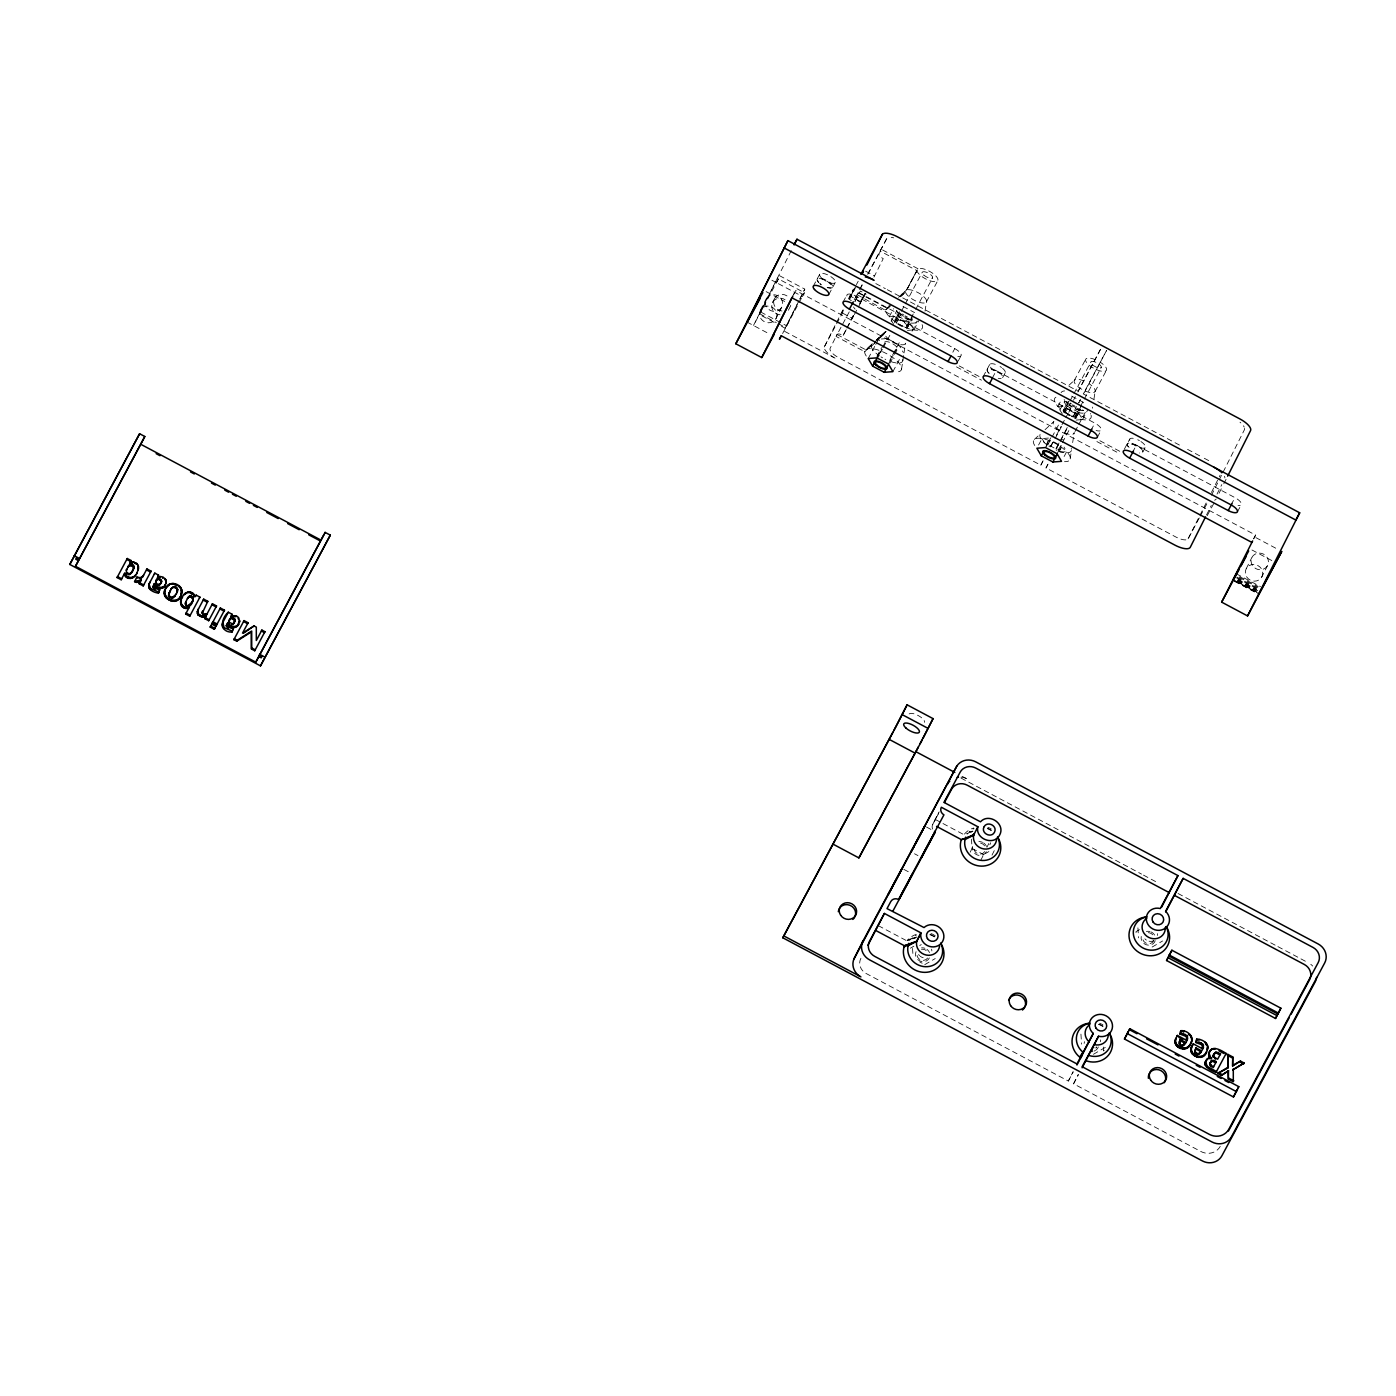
<?xml version="1.0" encoding="UTF-8"?>
<svg xmlns="http://www.w3.org/2000/svg" width="1396" height="1396" viewBox="0 0 1396 1396"><rect width="100%" height="100%" fill="white"/><g stroke="black" fill="none" stroke-linecap="round" stroke-linejoin="round"><path stroke-width="0.75" stroke-dasharray="5 3.75" d="M866.288 356.067A20.574 7.434 28.2 0 1 864.682 351.757L875.938 341.479L871.244 346.487A17.625 6.369 28.2 0 0 879.497 355.875M957.813 356.399A8.812 3.193 28.2 0 0 961.076 354.2A8.812 3.193 28.2 0 0 954.759 348.616L856.167 296.179A8.812 3.193 28.2 0 0 846.953 294.888L846.849 295.76A8.812 3.193 28.2 0 0 848.227 298.116M901.554 369.172L903.718 354.828M1070.191 458.865L1071.447 450.35A17.625 6.369 28.2 0 1 1059.372 451.274M904.015 352.891L905.533 343.207M925.025 311.134L926.543 301.449M1072.652 442.584L1074.17 432.9M1093.975 398.89L1095.179 391.124M835.035 358.144L833.901 357.533A14.693 5.305 28.2 0 1 824.286 346.941L843.55 308.533M774.099 322.336L759.267 314.449L778.846 275.326L804.794 289.129L798.058 302.566M781.516 326.28L785.215 328.252L797.099 304.485M912.059 331.201L916.963 321.132A17.625 6.369 28.2 0 0 917.678 321.22M1067.259 427.525L1055.428 449.704L1059.18 443.195M853.724 315.479L852.153 318.218L841.771 312.704L843.01 310.244M865.014 293.439L860.529 301.588L850.147 296.057L852.607 291.258M852.153 318.218L853.392 315.758M860.529 301.588L864.508 293.875M760.419 310.296L766.142 298.901M791.27 250.634L753.508 325.425L778.427 278.903L804.375 292.689L802.456 296.493L771.883 280.23M776.508 282.69L778.427 278.903M772.442 302.74L774.553 298.552M775.984 318.585A8.812 8.219 26.7 0 0 767.678 306.09A8.812 8.219 26.7 0 0 760.942 318.637A8.812 8.219 26.7 0 0 775.984 318.585L781.725 307.19A8.812 8.219 26.7 0 0 773.401 294.696A8.812 8.219 26.7 0 0 766.683 307.242A8.812 8.219 26.7 0 0 781.725 307.19M793.766 294.382L795.72 290.508L1255.597 535.087L1253.643 538.961M788.391 310.244L790.311 306.457M799.07 300.524L783.784 330.904L833.901 357.533M800.03 298.622L804.794 289.129M848.314 299.041L853.096 289.53M849.658 299.233L856.359 285.918M846.238 329.718L843.184 335.389A5.881 2.129 28.2 0 0 837.042 334.517L830.114 348.319A11.761 4.258 28.2 0 0 838.577 357.638L1040.823 465.2L1042.847 461.413M862.152 285.22L855.696 297.453A5.881 2.129 28.2 0 0 859.919 302.112M859.866 289.129L862.623 283.667M855.12 301.449L859.395 292.968L895.918 312.39C899.338 319.091 909.599 325.565 916.823 322.319M868.172 273.878L886.844 238.384A11.761 4.258 28.2 0 1 888.624 237.303M843.184 335.389L845.976 329.84M846.901 327.99L853.41 315.042M873.931 277.123L883.232 258.644A5.881 2.129 28.2 0 1 878.991 253.985L880.387 251.21L916.928 270.632L905.55 292.27A11.761 4.258 28.2 0 0 920.732 302.705A11.761 4.258 28.2 0 0 923.402 296.284A11.761 4.258 28.2 0 0 906.493 290.036L901.048 294.94M1040.823 465.2L1043.353 460.174M1073.507 400.233L1075.321 396.586M1064.555 401.402A11.761 4.258 28.2 0 0 1070.558 408.731L1067.853 414.333A5.881 2.129 28.2 0 0 1070.069 415.327M1077.939 392.032L1100.519 349.384M1199.304 517.951L1188.153 538.734A11.761 4.258 28.2 0 1 1175.868 537.006L1046.023 467.957L1047.698 464.606M1080.521 399.343L1078.689 402.99L1080.766 399.169M1073.053 417.09L1075.932 411.593A11.761 4.258 28.2 0 0 1085.547 411.803M1084.151 392.887L1106.574 350.431L1083.261 393.899L1179.969 445.341M932.615 829.032A5.881 5.479 26.7 0 1 932.755 824.338L938.478 812.943M934.064 821.895L939.176 811.879M970.15 852.241L972.052 848.436L971.476 839.188M986.92 847.267L988.822 843.481M980.777 860.302L983.639 854.596L988.874 851.577M992.015 855.12L994.877 849.431M1188.153 538.734L1206.563 502.124M1211.414 492.491L1220.139 475.146M1211.466 495.266L1218.237 481.777M1219.214 479.858L1244.412 429.759A14.693 5.305 28.2 0 0 1244.447 427.717M1206.51 514.984L1211.292 505.492M1217.015 494.097L1221.797 484.604M1219.04 493.277L1222.861 485.686M1223.803 483.784L1226.683 478.095M1246.244 568.678L1251.968 557.283M1261.81 576.949A8.812 8.219 26.7 0 0 1253.503 564.473A8.812 8.219 26.7 0 0 1246.768 577.019A8.812 8.219 26.7 0 0 1261.81 576.949L1267.533 565.555A8.812 8.219 26.7 0 0 1259.227 553.078A8.812 8.219 26.7 0 0 1252.509 565.624A8.812 8.219 26.7 0 0 1267.533 565.555M860.913 958.302A11.761 10.959 26.7 0 0 866.113 973.483L1068.359 1081.045L1073.14 1071.535M1220.261 1146.308A14.693 13.698 26.7 0 1 1200.804 1151.473L1073.559 1083.802L1078.323 1074.309M865.503 293.265L860.198 303.403M854.282 289.373L849.815 297.889M856.394 284.627L858.191 281.242M1050.246 446.947L1053.771 440.333M1056.44 435.29L1061.03 426.495M849.274 298.36L853.951 289.67M859.657 303.874L865.293 293.439M762.879 307.87L759.284 314.432M791.829 297.749L795.72 290.508M788.827 321.673L785.233 328.235M782.598 333.539L804.375 292.689M813.24 286.267L819.714 274.192M828.805 294.539L835.279 282.463M843.062 302.129L846.953 294.888M824.286 346.941L844.702 308.708M867.597 274.297L886.844 238.384M854.23 299.808L856.167 296.179M849.257 311.866L836.082 336.436L864.682 351.652M854.806 301.466L860.355 291.066L866.131 294.12M847.25 327.833L853.322 316.491M854.335 314.589L857.371 308.935M858.383 307.033L865.485 293.806M893.667 324.396L889.217 316.77L893.527 308.708M868.207 358.528L874.803 346.243M875.746 344.48L878.573 339.211L887.193 338.547L898.78 344.707L903.247 352.333M891.154 321.272L896.913 310.47M895.063 319.876L899.39 311.832M889.217 316.77L897.855 316.089L899.565 312.879M894.539 322.773L898.85 314.728L896.18 310.156M876.88 356.364L881.591 347.587M903.317 326.35A5.881 2.129 28.2 0 1 896.337 320.626L900.35 313.14M901.345 311.273L904.329 305.707M905.323 303.839L922.267 272.272M876.845 357.865L881.557 349.087M882.499 347.325L887.193 338.547M878.311 355.614L882.08 348.599M876.356 360.465L882.342 349.332M883.336 347.464L890.299 334.464M896.284 323.314L901.258 314.03L905.358 318.62L911.501 319.736M906.737 326.088L914.712 311.221M915.706 309.371L932.633 277.787M907.417 330.381L913.891 329.875L909.442 322.249L912.879 315.81M906.981 327.327L910.436 320.888L898.85 314.728M889.723 360.412L891.712 356.695M892.707 354.846L900.682 339.978M906.65 328.845L912.356 318.724M888.432 364.024L893.143 355.247M894.086 353.485L898.78 344.707M889.863 363.274L893.632 356.242M894.574 354.497L897.401 349.227M926.403 301.868L937.833 280.544M913.891 329.875L919.074 320.225M892.882 371.65L900.42 357.603M952.822 352.228L954.759 348.616M958.197 361.041L961.111 355.596M983.168 376.641L989.642 364.565M992.382 377.932L996.273 370.69L1094.865 423.128A8.812 3.193 28.2 0 1 1101.322 429.235A8.812 3.193 28.2 0 1 1096.087 430.509M1002.625 377.67L1005.207 372.854M1062.321 414.071L1057.854 406.445L1061.309 400.006M1038.572 445.01L1042.027 438.571L1048.501 438.065M1074.274 380.515L1085.722 359.191M1059.948 409.848L1064.712 400.966M1063.717 409.569L1068.027 401.507M1057.854 406.445L1066.492 405.782L1069.947 399.343M1063.176 412.466L1067.504 404.421L1065.706 401.367M1046.162 444.888L1047.89 441.677M1065.008 410.25L1068.987 402.816M1069.982 400.966L1072.983 395.4M1073.978 393.532L1090.904 361.965M1045.482 447.558L1050.665 437.89M1047.977 444.591L1050.979 439.025M1051.973 437.157L1058.936 424.157M1064.921 413.024L1069.894 403.723M1100.362 349.558L1078.078 391.142L1030.37 365.769M1061.972 424.716L1064.834 419.393M1065.794 417.613L1070.645 408.784M1050.961 446.301L1053.997 440.63M1055.01 438.728L1062.112 425.501M1072.983 416.863L1075.827 411.541M1046.023 467.957L1048.047 464.17M1056.144 449.058L1059.198 443.387M1060.21 441.502L1067.294 428.258M1075.391 415.764L1079.37 408.347M1080.364 406.48L1083.348 400.914M1084.343 399.047L1101.287 367.48A5.881 2.129 28.2 0 0 1094.586 361.773A5.881 2.129 28.2 0 0 1092.475 364.81A5.881 2.129 28.2 0 0 1101.235 367.567M1076.054 420.074L1082.528 419.568L1078.078 411.942L1081.534 405.503M1074.763 418.626L1079.091 410.581L1083.401 410.25M1058.36 450.105L1061.344 444.539M1062.339 442.689L1069.319 429.689M1075.286 418.538L1080.277 409.255M1076.682 416.462L1080.138 410.023M1057.069 453.717L1061.379 445.673M1059.128 451.798L1060.855 448.57M1095.04 391.561L1106.47 370.237M1074.99 431.556L1077.852 426.216M1078.794 424.436L1085.46 412.012M1082.528 419.568L1087.711 409.918M1064.118 456.509L1066.701 451.676L1064.031 447.104M1090.974 430.369L1094.865 423.128M1097.326 437.349L1101.217 430.108M1124.251 449.338L1129.748 439.077M932.755 824.338L938.391 813.816M1132.488 452.444L1136.379 445.202L1234.971 497.639A8.812 3.193 28.2 0 1 1241.271 503.223A8.812 3.193 28.2 0 1 1238.025 505.422M1142.731 452.182L1145.313 447.366M1200.316 516.049L1207.4 502.822M1207.208 515.7L1214.188 502.682M1231.08 504.881L1234.971 497.639M1237.432 511.861L1241.323 504.619M1253.66 538.699L1255.597 535.087M1068.359 1081.045L1073.14 1072.145M1073.559 1083.802L1078.323 1074.903M854.631 287.925L850.216 296.004M843.341 309.964L841.771 312.704M968.458 832.714L967.917 833.377A17.625 16.438 26.7 0 0 967.411 834.075M916.247 934.395A20.574 19.178 26.7 0 0 907.801 939.927L907.156 940.695L910.96 939.595A17.625 16.438 26.7 0 0 910.436 940.293M907.801 939.927L912.094 938.287A17.625 16.438 26.7 0 1 916.282 935.198M901.083 296.249L905.498 292.008L917.922 268.713A11.761 4.258 28.2 0 1 934.831 274.96A11.761 4.258 28.2 0 1 932.179 281.381A11.761 4.258 28.2 0 1 916.998 270.946M871.244 346.487L875.658 342.247M877.142 340.833L884.471 333.155A12.389 4.485 28.2 0 1 884.558 332.789L885.483 331.794A11.761 4.258 28.2 0 1 886.303 331.515M884.471 333.504L879.096 338.6L884.488 333.714A11.761 4.258 28.2 0 0 896.407 343.433A11.761 4.258 28.2 0 0 905.393 341.898M858.051 292.776L886.652 307.993L890.596 304.433M902.723 326.106A20.574 7.434 28.2 0 1 885.692 310.436L892.201 304.328M864.682 351.757L868.644 348.093M898.518 297.365L906.493 290.036L917.922 268.713L881.347 249.308M875.92 340.607L885.483 331.794L876.287 340.153M1068.952 385.279L1074.711 379.991M1045.063 429.671L1053.701 421.767M900.106 296.842L905.55 292.27M837.042 334.517L865.677 349.733L872.186 343.887M1034.366 439.374L1040.735 433.633M865.677 349.733L865.729 349.681A20.574 7.434 28.2 0 1 893.58 358.109A20.574 7.434 28.2 0 1 895.15 371.947M886.722 307.905L887.071 307.661A20.574 7.434 28.2 0 1 888.38 307.103M872.395 343.73L872.099 343.94A17.625 6.369 28.2 0 0 871.209 345.719L871.209 346.103M910.384 948.216L913.874 946.209M924.78 964.619L935.233 958.563M1139.485 929.649L1135.995 931.673L1136.257 935.686M1152.136 947.046L1162.589 940.991M1093.417 1054.294L1105.615 1047.227L1103.713 1051.031L1103.451 1047.017M969.662 832.644L972.925 831.423L969.941 832.278M912.687 938.862L915.951 937.641L911.501 938.932M909.459 940.032L911.065 939.456M966.433 833.813L968.021 833.238M972.698 831.091L969.051 832.068A17.625 16.438 26.7 0 1 974.042 828.613M912.094 938.287L917.556 936.838M1060.227 452.182L1066.701 451.676A20.574 7.434 28.2 0 1 1064.502 461.675M827.549 287.698L832.051 287.89L832.784 286.424L826.327 280.317L818.876 278.153L817.114 279.026L818.388 282.254M1064.398 432.865L1064.502 432.9A11.761 4.258 28.2 0 0 1074.205 432.673M1095.354 359.662L1095.249 359.627A11.761 4.258 28.2 0 0 1086.489 362.367A11.761 4.258 28.2 0 0 1103.503 371.423A11.761 4.258 28.2 0 0 1100.624 362.471L1100.537 362.437M1083.924 380.986L1083.82 380.934A11.761 4.258 28.2 0 0 1075.06 383.691A11.761 4.258 28.2 0 0 1092.073 392.747A11.761 4.258 28.2 0 0 1089.194 383.795L1089.107 383.743M996.273 370.69L987.687 368.806L987.391 371.371L989.712 373.936M1136.379 445.202L1127.793 443.317L1127.061 444.783L1129.818 448.448A8.812 3.193 28.2 0 1 1129.399 443.021A8.812 3.193 28.2 0 1 1141.038 448.535A8.812 3.193 28.2 0 1 1139.433 452.985M962.245 776.385L967.114 778.916M865.625 271.208L874.262 275.797M875.816 283.58L885.361 288.658M887.263 289.67L1028.468 364.757M1187.56 449.372L1202.724 457.434M1204.294 458.272L1210.524 461.57A14.693 5.305 28.2 0 1 1211.641 462.198M903.02 306.439L914.607 312.599M1071.674 396.132L1083.261 402.292L1085.041 405.346M1067.504 404.421L1079.091 410.581M897.855 316.089L909.442 322.249M1066.492 405.782L1078.078 411.942M857.092 294.678L885.692 310.436M959.192 365.909L980.184 377.077M1099.873 440.735L1120.883 451.903M956.469 366.869L981.475 380.166M1096.907 441.572L1120.011 453.84M1255.842 537.617L1278.09 549.448M766.142 291.624L784.674 301.484M1251.968 549.989L1272.349 560.843M760.768 312.058L786.716 325.844M759.616 313.734L776.298 322.598M778.148 323.593L785.564 327.536M1236.42 573.843L1260.518 586.652M1239.683 576.635L1258.215 586.495M1239.264 577.438L1257.796 587.28M1236.996 577.194L1257.395 588.03M1236.629 577.892L1258.86 589.723M1238.13 579.532L1256.662 589.391M1237.798 580.125L1260.03 591.956M1237.502 580.666L1256.034 590.525M1237.257 581.137L1255.789 590.979M1237.031 581.521L1259.262 593.352M1233.157 579.706L1257.255 592.515M1234.867 580.98L1259.087 593.684M1234.762 581.207L1258.948 593.928M747 322.04L770.156 334.359M1234.675 581.399L1258.773 594.207M961.006 778.078L1141.544 874.088M1143.464 875.118L1158.82 883.284M1178.032 893.492L1275.979 945.598M1277.898 946.61L1299.03 957.848M1300.95 958.878L1308.628 962.961M935.355 819.487L941.078 822.523M942.981 823.535L963.955 834.686M972.052 848.436L983.639 854.596M926.525 827.06L931.708 829.817M914.502 853.759L917.975 855.591M903.84 869.376L909.023 872.134M878.398 925.705L906.999 940.921M919.737 961.931L922.163 963.223M1059.128 430.055L1059.215 430.108A11.761 4.258 28.2 0 1 1053.893 421.609M819.766 283.562L821.511 284.836M1042.027 438.571L1046.494 446.197M878.573 339.211L879.463 340.746M1137.915 927.869L1138.543 937.885M1080.94 1034.122L1081.586 1044.138M912.548 948.425L913.054 956.452M909.145 713.949A8.812 3.193 28.2 0 1 918.376 715.625A8.812 3.193 28.2 0 1 924.588 722.36M929.788 934.674A20.574 19.178 26.7 0 1 934.587 937.082M961.024 777.136A14.693 13.698 26.7 0 1 965.962 778.357M1310.792 964.339A14.693 13.698 26.7 0 1 1312.676 966.049M930.347 934.43A17.625 16.438 26.7 0 1 935.215 937.03M930.975 933.575A11.761 10.959 26.7 0 1 933.784 934.814M934.29 935.145A11.761 10.959 26.7 0 1 935.285 935.878M927.625 958.04A5.881 5.479 26.7 0 1 917.189 952.805M921.465 949.297A5.881 5.479 26.7 0 1 928.008 952.77M1098.443 1024.367A20.574 19.178 26.7 0 1 1102.788 1026.479M1099.001 1024.123A17.625 16.438 26.7 0 1 1103.119 1026.182M1099.612 1023.268A11.761 10.959 26.7 0 1 1101.339 1023.931M1101.88 1024.21A11.761 10.959 26.7 0 1 1102.945 1024.839M1095.912 1048.169A5.881 5.479 26.7 0 0 1096.68 1046.983A7.346 6.858 26.7 0 1 1095.93 1047.279M1153.777 940.468A5.881 5.479 26.7 0 1 1142.609 937.1M1148.297 932.685A5.881 5.479 26.7 0 1 1153.183 935.425M964.427 834.093A20.574 19.178 26.7 0 1 973.71 828.02M987.757 828.84A20.574 19.178 26.7 0 1 991.108 830.568M987.304 828.212A17.625 16.438 26.7 0 1 991.422 830.271M984.738 851.577A5.881 5.479 26.7 0 1 973.885 848M980.55 843.114A5.881 5.479 26.7 0 1 984.826 846.273M987.932 827.357A11.761 10.959 26.7 0 1 991.247 828.927M923.192 957.708A7.346 6.858 26.7 0 1 920.121 956.173M919.545 955.667A7.346 6.858 26.7 0 1 918.585 954.498M919.737 945.598A7.346 6.858 26.7 0 1 921.29 944.638M931.516 949.158A7.346 6.858 26.7 0 1 931.865 950.955M929.37 957.918A7.346 6.858 26.7 0 1 919.824 960.989A7.346 6.858 26.7 0 1 916.073 951.653M921.535 947.867A7.346 6.858 26.7 0 1 924.902 948.285M926.944 949.367A7.346 6.858 26.7 0 1 929.474 952.613M1100.432 1039.915A7.346 6.858 26.7 0 1 1100.502 1041.73M1098.286 1046.93A7.346 6.858 26.7 0 1 1095.982 1050.071M1095.371 1050.473A7.346 6.858 26.7 0 1 1094.028 1051.083M1084.151 1043.423A7.346 6.858 26.7 0 1 1084.587 1041.678M1153.934 940.607A7.346 6.858 26.7 0 1 1147.006 940.468M1146.343 940.084A7.346 6.858 26.7 0 1 1144.895 938.827M1157.406 933.68A7.346 6.858 26.7 0 1 1157.458 935.495M1155.26 940.695A7.346 6.858 26.7 0 1 1146.517 944.848A7.346 6.858 26.7 0 1 1141.23 936.454M1146.395 931.446A7.346 6.858 26.7 0 1 1149.781 931.516M1150.88 931.865A7.346 6.858 26.7 0 1 1154.771 935.372M990.602 842.748A7.346 6.858 26.7 0 1 989.816 844.737M986.326 851.7A7.346 6.858 26.7 0 1 977.322 854.998A7.346 6.858 26.7 0 1 972.663 846.447M978.875 841.631A7.346 6.858 26.7 0 1 982.575 842.364M983.587 842.922A7.346 6.858 26.7 0 1 986.431 846.395M781.952 310.994A8.812 8.219 26.7 0 1 774.448 298.744A8.812 8.219 26.7 0 1 788.74 297.418M790.747 305.235A8.812 8.219 26.7 0 1 790.485 306.056M780.032 314.798A8.812 8.219 26.7 0 1 772.634 302.356A8.812 8.219 26.7 0 1 787.135 301.571M1140.933 441.537A8.812 3.193 28.2 0 1 1143.289 448.238A8.812 3.193 28.2 0 1 1130.586 441.799A8.812 3.193 28.2 0 1 1136.082 439.077M1137.74 439.757A8.812 3.193 28.2 0 1 1139.38 440.595M1002.572 368.317A8.812 3.193 28.2 0 1 1001.578 373.587A8.812 3.193 28.2 0 1 989.747 366.084A8.812 3.193 28.2 0 1 998.035 365.438M1000.06 366.537A8.812 3.193 28.2 0 1 1001.56 367.532M1216.178 498.983A14.693 5.305 28.2 0 1 1214.572 500.187M1224.449 476.263A14.693 5.305 28.2 0 1 1224.868 477.99M1239.997 422.203A14.693 5.305 28.2 0 1 1240.835 422.918M1243.435 425.78A14.693 5.305 28.2 0 1 1244.202 427.106M922.093 324.622A20.574 7.434 28.2 0 1 903.683 326.577M1034.733 445.481A20.574 7.434 28.2 0 1 1042.672 438.658A20.574 7.434 28.2 0 1 1066.614 451.676M818.894 282.76A8.812 3.193 28.2 0 1 820.08 278.17A8.812 3.193 28.2 0 1 831.423 284.069A8.812 3.193 28.2 0 1 829.05 288.047M828.317 287.89A8.812 3.193 28.2 0 1 827.165 287.576M820.778 284.33A8.812 3.193 28.2 0 1 820.098 283.824M989.101 373.413A8.812 3.193 28.2 0 1 990.008 368.561A8.812 3.193 28.2 0 1 1001.578 374.704A8.812 3.193 28.2 0 1 998.262 378.281M891.224 237.32A11.761 4.258 28.2 0 1 893.684 237.861M855.102 309.144A11.761 4.258 28.2 0 1 853.584 306.963M912.548 320.085A17.625 6.369 28.2 0 1 910.122 319.23M909.285 318.899A17.625 6.369 28.2 0 1 896.005 310.47M896.337 320.626A5.881 2.129 28.2 0 1 904.695 322.825A5.881 2.129 28.2 0 1 903.84 326.49M1067.207 413.617A5.881 2.129 28.2 0 1 1066.701 409.674A5.881 2.129 28.2 0 1 1074.868 414.019A5.881 2.129 28.2 0 1 1071.43 415.868M1083.505 410.407A17.625 6.369 28.2 0 1 1081.97 410.005M1080.382 409.517A17.625 6.369 28.2 0 1 1077.101 408.225M1076.281 407.859A17.625 6.369 28.2 0 1 1068.411 403.287M1067.731 402.781A17.625 6.369 28.2 0 1 1065.794 401.21M1064.642 400.163A17.625 6.369 28.2 0 1 1064.118 399.64M1061.1 392.66A17.625 6.369 28.2 0 1 1064.625 390.915M1092.37 407.056A17.625 6.369 28.2 0 1 1092.492 408.225M1091.096 415.31A20.574 7.434 28.2 0 1 1071.36 415.799M1070.4 415.327A20.574 7.434 28.2 0 1 1068.027 414.054M1067.102 413.513A20.574 7.434 28.2 0 1 1057.557 396.656M1090.346 413.495A20.574 7.434 28.2 0 1 1090.625 414.036M1080.138 409.429A5.881 2.129 28.2 0 1 1072.337 407.266A5.881 2.129 28.2 0 1 1071.447 403.147M1056.929 450.35A17.625 6.369 28.2 0 1 1056.091 450.001M1049.618 446.563A17.625 6.369 28.2 0 1 1048.867 446.074M1047.401 445.062A17.625 6.369 28.2 0 1 1040.09 434.435M1062.461 439.356A17.625 6.369 28.2 0 1 1063.194 439.845M1071.221 448.395A17.625 6.369 28.2 0 1 1071.447 449.233M902.811 359.54A17.625 6.369 28.2 0 1 888.292 360.657M885.797 359.54A17.625 6.369 28.2 0 1 884.977 359.138M882.551 357.812A17.625 6.369 28.2 0 1 880.981 356.87M907.26 316.857A7.346 2.652 28.2 0 1 905.201 315.845M903.91 315.06A7.346 2.652 28.2 0 1 902.462 313.995M896.319 322.773A7.346 2.652 28.2 0 1 898.099 319.248A7.346 2.652 28.2 0 1 907.505 324.727A7.346 2.652 28.2 0 1 903.77 327.1M901.729 326.367A7.346 2.652 28.2 0 1 897.017 323.436M1076.595 406.812A7.346 2.652 28.2 0 1 1075.897 406.533M1074.868 406.079A7.346 2.652 28.2 0 1 1072.547 404.753M1071.378 403.898A7.346 2.652 28.2 0 1 1070.366 403.025M1066.195 413.565A7.346 2.652 28.2 0 1 1066.09 408.854A7.346 2.652 28.2 0 1 1076.194 414.472A7.346 2.652 28.2 0 1 1071.413 416.462M1069.004 415.38A7.346 2.652 28.2 0 1 1068.01 414.821M884.68 342.003A7.346 2.652 28.2 0 1 894.627 345.004A7.346 2.652 28.2 0 1 895.202 349.942M851.333 300.698A8.812 3.193 28.2 0 1 849.606 299.425M885.692 309.877L889.653 306.335L885.692 309.877M885.064 332.074L876.426 339.978L885.151 332.004M923.82 275.117A5.881 2.129 28.2 0 0 932.58 277.891A5.881 2.129 28.2 0 0 925.949 272.08A5.881 2.129 28.2 0 0 923.82 275.117M822.052 278.467A8.812 3.193 28.2 0 0 835.192 282.62A8.812 3.193 28.2 0 0 825.228 273.913A8.812 3.193 28.2 0 0 822.052 278.467M1049.827 445.237A7.346 2.652 28.2 0 0 1060.785 448.692A7.346 2.652 28.2 0 0 1052.479 441.433A7.346 2.652 28.2 0 0 1049.827 445.237"/><path stroke-width="1.5" d="M191.653 602.932C195.457 599.756 190.083 593.998 187.448 598.465C194.463 589.356 194.707 608.272 186.732 605.951L185.685 602.252L185.982 605.428L186.453 604.468M148.674 585.535L149.145 584.575L150.611 588.589L158.935 592.131L158.446 593.073C153.892 592.707 146.161 589.077 149.442 583.406L148.953 584.366L149.983 582.184M226.676 625.251L226.204 626.193L226.902 624.431L227.548 626.804L233.184 628.828L231.911 632.144C219.12 632.161 220.795 618.69 228.281 612.216L231.98 614.188L230.776 617.084M232.399 631.201L224.075 627.659L222.906 622.476L222.418 623.436M181.166 588.17L182.056 591.084L181.114 595.185L181.166 588.17C177.746 582.219 167.677 581.486 165.478 588.938L165.95 587.978C158.202 597.663 177.222 607.644 180.852 595.9L179.403 598.395M179.875 597.436C175.041 604.52 161.988 597.628 165.217 589.653L164.728 590.595M165.74 579.602L165.81 583.423C168.113 579.113 161.465 575.082 157.783 577.054L158.516 575.117L154.816 573.145L149.494 583.127M237.791 625.757L238.96 623.785C236.709 628.34 229.607 626.787 227.88 622.599L227.408 623.541C235.697 637.571 246.935 612.251 231.247 616.125M1191.503 1041.782L1190.299 1044.365C1195.412 1037.752 1188.031 1030.091 1180.911 1030.667L1179.952 1034.035L1186.391 1036.53L1186.548 1041.503M1207.592 1045.656L1207.278 1049.565C1209.791 1043.475 1202.043 1038.973 1196.756 1039.095L1195.796 1042.463L1202.235 1044.958L1202.392 1049.932M1179.917 1043.911L1179.428 1044.871L1180.143 1039.444L1185.919 1042.515L1181.801 1046.128L1180.475 1045.726L1179.515 1041.242L1179.027 1042.201M1194.802 1052.113L1195.988 1047.873L1201.764 1050.944L1197.663 1054.556L1195.29 1053.299L1195.36 1049.67L1194.889 1050.63M1190.771 1043.423C1188.24 1053.823 1170.668 1047.681 1176.008 1038.258L1175.537 1039.2L1177.386 1035.431L1187.019 1040.543L1186.862 1035.588L1183.058 1033.546L1179.952 1034.035M1189.357 1045.866L1189.828 1044.923C1185.937 1051.293 1174.385 1047 1175.607 1039.723L1175.135 1040.666M1205.202 1054.294L1206.615 1051.851C1203.509 1063.211 1184.995 1054.661 1192.55 1045.15L1192.079 1046.093L1193.248 1043.859L1202.863 1048.972L1202.706 1044.016L1198.902 1041.974L1195.796 1042.463M1205.673 1053.352C1201.433 1060.349 1188.589 1054.416 1191.852 1046.686L1191.381 1047.628M176.577 593.632L171.813 598.273L168.532 595.324L171.568 588.187L174.5 586.564L177.763 589.496L176.088 594.574M168.532 595.324L170.207 590.246M177.763 589.496L177.048 592.305L177.536 591.363M188.984 607.801C182.387 611.082 177.693 601.798 182.597 596.982M182.126 597.942C183.208 591.032 193.66 589.601 194.917 596.842L196.155 595.132L199.925 597.139L189.734 616.194L185.651 614.013L189.455 606.841C185.057 609.319 179.351 604.503 181.463 599.722M137.907 570.353L138.239 565.397L136.686 563.408L132.847 561.942L129.828 563.426L134.208 562.134M138.239 565.397L138.396 569.394L136.546 573.704M1177.962 875.606L1160.303 908.534A11.761 10.959 26.7 0 0 1146.413 920.261A11.761 10.959 26.7 0 0 1163.426 929.3A11.761 10.959 26.7 0 0 1165.573 911.344L1183.145 878.363L1312.99 947.413A11.761 10.959 26.7 0 1 1318.19 962.594L1228.846 1129.207A14.693 13.698 26.7 0 1 1209.407 1134.39L1082.144 1066.701L1098.6 1036.251A11.761 10.959 26.7 0 0 1112.385 1024.472A11.761 10.959 26.7 0 0 1095.389 1015.416A11.761 10.959 26.7 0 0 1093.225 1033.389L1076.962 1063.944L874.716 956.382A11.761 10.959 26.7 0 1 869.516 941.201L884.401 913.438L920.959 932.877A11.761 10.959 26.7 0 0 933.784 946.889A11.761 10.959 26.7 0 0 942.666 931.394A11.761 10.959 26.7 0 0 924.012 927.555L887.001 908.604L890.788 901.554A5.881 5.479 26.7 0 1 898.553 899.478L943.94 814.845A5.881 5.479 26.7 0 1 941.34 807.254L977.863 826.746C974.844 838.996 994.231 846.395 999.763 834.808C1005.574 823.657 988.682 812.577 980.481 821.825L943.958 802.386L960.151 772.18A11.761 10.959 26.7 0 1 975.717 768.044L1177.962 875.606L1161.542 907.278M1180.423 1033.092L1180.911 1030.667M1196.267 1041.521L1196.756 1039.095M1210.489 1050.124L1209.215 1052.252C1212.321 1044.557 1221.779 1050.717 1226.142 1053.439L1215.951 1072.494C1211.711 1070.453 1201.624 1066.736 1206.144 1060.279L1205.184 1062.356M1215.951 1072.494L1216.422 1071.552L1207.051 1066.23L1205.655 1061.396M974.059 833.726L973.658 835.122L965.02 839.572A17.625 16.438 26.7 0 0 984.494 860.442A17.625 16.438 26.7 0 0 997.512 836.972A20.574 19.178 26.7 0 1 983.465 866.061A20.574 19.178 26.7 0 1 961.286 839.764L973.658 835.122L977.863 826.746M202.595 610.994L202.176 613.385L207.795 601.327L203.694 599.146L198.023 609.773M908.063 945.79L916.701 941.34L920.906 932.964L916.736 941.253L904.416 945.738L904.032 946.959A20.574 19.178 26.7 0 0 927.031 972.244A20.574 19.178 26.7 0 0 940.607 943.068A17.625 16.438 26.7 0 1 927.537 966.66A17.625 16.438 26.7 0 1 908.063 945.79L908.517 944.132A17.625 16.438 26.7 0 1 908.813 943.312M965.02 839.572L965.474 837.914A17.625 16.438 26.7 0 1 965.77 837.094M1191.032 1042.725L1191.922 1040.195M1207.767 1048.623L1206.144 1052.793M152.74 587.123L154.415 583.528C156.143 587.716 163.245 589.269 165.496 584.715C163.838 590.159 155.828 589.147 153.944 584.47L154.415 583.528M185.214 603.194L187.919 597.523M133.999 567.387L133.144 569.603C136.721 565.694 129.322 561.576 128.066 566.951L128.537 566.008L126.268 570.318L126.739 569.376C124.401 574.088 132.254 575.396 132.777 570.423L129.723 574.541L130.212 573.599M1214.747 1052.758L1213.176 1057.226L1213.421 1054.835L1215.776 1052.183L1220.523 1053.805L1220.034 1054.748L1216.527 1053.108L1214.258 1053.718M158.446 593.073L159.72 589.758L155.183 588.449L153.211 586.18M231.911 632.144L233.184 628.828M1210.123 1062.984L1211.728 1066.91L1209.651 1063.944L1211.327 1060.751L1216.335 1061.606L1215.864 1062.565L1211.833 1061.222L1210.07 1062.705M1208.552 1054.12L1209.041 1053.177L1211.274 1059.023L1208.692 1055.882L1209.686 1051.293M166.299 582.481L164.327 586.686M156.771 585.064L159.964 584.784L161.674 581.539L158.9 578.45L155.759 581.033L156.98 579.061M233.429 623.855L234.598 620.522L231.893 618.463L229.974 619.074L228.735 622.476L229.241 623.401L229.206 620.435L231.335 617.59L234.545 618.672L235.139 620.609L233.429 623.855L231.422 624.553L233.9 622.895M772.965 335.773L792.788 296.318M157.312 578.014L158.516 575.117M129.828 563.426L131.032 560.494L127.263 558.505L117.072 577.56L121.19 579.741L124.872 572.796C125.396 577.752 132.585 579.253 135.36 575.152M156.23 580.09L155.759 582.464L157.242 584.121L159.51 584.435L161.238 582.708M197.237 611.832L197.726 610.872L198.511 614.118L201.67 615.968L206.381 615.462L202.821 617.207L198.04 615.078L197.237 611.832L198.511 608.831M916.736 941.253L916.701 941.34A11.761 10.959 26.7 0 0 926.333 955.073A11.761 10.959 26.7 0 0 939.613 945.877M206.643 614.676L207.114 613.716L203.275 614.467L206.643 614.676L212.436 603.787L216.537 605.969L208.667 620.714L204.985 618.742L206.381 615.462M994.633 831.929C997.407 825.717 987.426 820.761 984.128 826.659M983.918 827.078C980.899 833.36 991.212 838.473 994.423 832.33M180.381 596.86L181.585 594.242M860.931 976.921L859.831 976.275A14.693 13.698 26.7 0 1 853.916 959.035L956.871 765.985A14.693 13.698 26.7 0 1 975.699 761.832L1318.173 943.975A14.693 13.698 26.7 0 1 1324.682 962.943L1231.447 1136.798A14.693 13.698 26.7 0 1 1212.007 1141.98L869.534 959.837A14.693 13.698 26.7 0 1 862.519 941.934L956.871 765.985M132.288 571.383L133.632 568.643M1233.157 579.706L1248.687 550.966M1259.105 593.492L1281.79 551.42L1247.57 615.933L1221.64 602.13L1252.666 540.898M144.8 436.494L75.471 566.27L255.782 662.158L325.111 532.382L330.311 535.139L260.494 665.875L69.8 564.455L139.6 433.737L144.8 436.494L144.312 437.437M139.6 433.737L69.8 564.455M75.471 566.27L143.718 438.623M117.072 577.56L117.561 576.6L121.661 578.782L121.19 579.741M127.263 558.505L126.792 559.447L130.561 561.454L131.032 560.494M129.427 564.979L128.956 565.921L132.76 566.113L133.527 568.329M137.035 572.744C135.674 578.415 127.245 580.945 124.663 574.995L125.134 574.035M129.654 565.45L130.142 564.508M131.015 562.989L131.503 562.047M126.6 572.273L126.6 573.843L127.786 573.39M125.239 576.094L125.727 575.135M130.404 565.24L130.875 564.281M126.6 573.843L127.071 572.884M131.189 565.275L131.66 564.333M132.376 562.885L132.847 561.942M126.146 577.037L126.617 576.094M131.992 565.589L132.48 564.647M128.153 574.681L128.641 573.721M132.76 566.113L133.231 565.171M127.368 577.839L127.839 576.897M128.973 574.751L129.444 573.791M133.266 566.741L133.737 565.799M134.993 563.565L135.464 562.605M130.439 574.07L130.927 573.128M133.527 567.491L133.999 566.532M131.294 573.058L131.765 572.116M128.764 578.398L129.235 577.455M136.197 564.35L136.686 563.408M130.142 578.572L130.631 577.612M131.521 578.363L131.992 577.403M132.882 577.752L133.353 576.81M138.099 567.544L138.588 566.601M138.152 568.887L138.623 567.928M134.574 581.591L141.223 579.951L140.734 580.893L138.274 582.376L134.574 581.591L136.948 577.089L140.35 577.717L143.02 576.112L146.964 568.975L151.065 571.156L150.576 572.098L146.493 569.917L146.964 568.975M136.948 577.089L136.476 578.031L138.658 577.7M135.325 582.08L135.813 581.137M136.721 582.498L137.209 581.556M140.35 577.717L139.862 578.659L141.764 577.822M138.274 582.376L138.745 581.417M140.874 578.363L141.362 577.403M139.635 581.8L140.106 580.858M139.199 583.755L139.687 582.813L143.666 584.941L143.195 585.884L139.199 583.755L141.223 579.951M143.02 576.112L142.532 577.072L143.666 575.135M154.345 574.105L154.816 573.145M148.639 586.634L149.128 585.674M148.883 587.664L149.355 586.721M149.372 588.641L149.843 587.681M150.122 589.548L150.611 588.589M153.42 586.966L153.595 588.676L154.084 587.733M156.509 580.003L157.87 578.502M158.498 577.543L158.987 576.6M154.973 586.163L155.445 585.203M155.776 584.331L156.247 583.371M157.399 579.462L158.9 578.45M159.947 577.49L160.418 576.531M154.712 589.391L155.183 588.449M161.186 582.481L160.069 578.869M156.736 587.489L157.225 586.529M157.957 585.482L158.446 584.54M160.61 580.562L161.081 579.602M159.022 585.395L159.51 584.435M161.133 581.451L161.622 580.492M162.599 578.276L163.088 577.333M160.767 583.668L161.674 581.539M159.144 588.362L159.633 587.419M159.249 590.7L159.72 589.758M160.313 588.484L160.784 587.524M164.606 579.724L165.094 578.782M161.447 588.379L161.919 587.419M162.547 588.048L163.018 587.088M165.688 581.451L166.159 580.492M165.862 582.394L166.351 581.451M163.507 587.472L163.995 586.529M166.944 586.407L166.456 587.367L170.644 583.633M164.327 592.201L164.798 591.241M167.572 586.111L168.043 585.168M164.257 593.736L164.745 592.794M168.811 585.186L169.282 584.243M164.536 595.22L165.007 594.26M165.147 596.633L165.635 595.691M171.673 584.313L172.162 583.354M166.107 597.924L166.595 596.965M168.776 593.475L169.248 592.515M171.568 588.187L171.097 589.129L172.999 586.948M173.296 584.383L173.767 583.441M167.415 599.076L167.886 598.134M169.038 596.79L169.021 594.382M175.46 583.877L174.989 584.819L176.786 585.622L177.257 584.68M172.528 587.908L174.5 586.564M169.056 600.106L169.527 599.163M170.277 597.837L169.509 595.848M177.292 590.438L176.053 586.983M171.813 598.273L175.215 595.691L174.727 596.633M170.818 600.891L171.307 599.948M176.803 588.99L177.275 588.03M178.426 586.652L178.915 585.709M173.313 597.872L173.785 596.912M172.511 601.327L172.982 600.367M179.735 587.821L180.206 586.878M174.116 601.397L174.587 600.437M175.652 601.118L176.123 600.158M181.306 590.543L181.794 589.601M177.03 600.524L177.519 599.565M181.585 592.026L182.056 591.084M178.287 599.617L178.758 598.657M181.515 593.579L182.004 592.637M180.642 603.159L181.131 602.217M184.167 594.94L185.738 592.986M180.852 604.59L181.34 603.648M187.588 592.846L188.059 591.887M181.41 605.829L181.881 604.887M188.826 592.777L189.298 591.834M182.3 606.876L182.771 605.916M190.589 592.079L190.118 593.021L192.543 594.347L193.032 593.405M188.286 597.453L188.774 596.511M183.522 607.714L183.993 606.754M185.214 604.049L185.685 603.107M189.001 596.999L189.472 596.04M185.476 604.8L185.947 603.84M189.751 596.79L190.24 595.848M191.444 593.597L191.933 592.637M184.883 608.255L185.354 607.312M190.571 596.86L191.043 595.918M191.427 597.191L191.898 596.249M186.244 608.447L186.715 607.504M187.553 606.248L192.125 601.99M192.125 597.697L192.613 596.755M193.957 594.434L194.131 596.563L194.602 595.603M188.32 606.3L188.809 605.358M187.605 608.29L188.076 607.347M192.613 598.308L193.084 597.366M189.071 606.091L189.542 605.131M189.786 605.602L190.257 604.643M192.84 599.059L193.311 598.099M185.651 614.013L186.122 613.071L190.205 615.252L189.734 616.194M190.659 604.573L191.147 603.63M192.84 599.914L193.311 598.954M192.474 601.205L192.945 600.263M195.684 596.092L196.155 595.132M199.454 598.081L199.925 597.139M203.694 599.146L203.223 600.088L207.306 602.269L207.795 601.327M197.237 613.594L197.726 612.652M198.04 615.078L198.511 614.118M199.611 616.264L200.082 615.322M201.949 612.635L202.437 611.692M201.181 616.91L201.67 615.968M202.629 613.996L202.647 612.425M202.821 617.207L203.293 616.247M204.915 614.938L205.387 613.978M204.549 617.067L205.02 616.125M204.985 618.742L205.474 617.8L209.156 619.754L208.667 620.714M212.436 603.787L211.965 604.747L216.066 606.928L216.537 605.969M210.185 627.083L210.674 626.123L214.792 628.322L214.303 629.264L210.185 627.083L212.244 623.174L216.363 625.373L215.891 626.315L211.773 624.134L212.244 623.174M212.506 622.756L212.995 621.796L217.113 623.995L216.624 624.937L212.506 622.756L220.376 608.01L224.494 610.209L224.023 611.151L219.905 608.97L220.376 608.01M222.139 624.605L222.61 623.646M228.281 612.216L222.959 622.197M222.104 625.705L222.592 624.745M222.348 626.734L222.819 625.792M222.837 627.711L223.308 626.752M223.587 628.619L224.075 627.659M231.492 615.13L231.98 614.188M228.735 621.377L229.206 620.435M229.223 620.103L229.694 619.161M229.974 619.074L230.445 618.131M228.735 622.476L229.223 621.534M230.864 618.533L231.335 617.59M231.963 616.613L232.451 615.671M227.077 627.746L227.548 626.804M228.438 625.234L228.909 624.274M231.893 618.463L232.364 617.521M233.411 616.561L233.882 615.601M228.176 628.462L228.647 627.519M233.045 618.882L233.533 617.939M230.2 626.56L230.689 625.6M234.074 619.632L234.545 618.672M232.486 624.466L232.975 623.506M234.598 620.522L235.086 619.562M236.552 616.404L234.755 616.805M234.231 622.738L235.139 620.609M232.626 627.432L233.097 626.49M233.778 627.554L234.249 626.595M238.07 618.794L238.559 617.852M234.912 627.45L235.383 626.49M236.011 627.118L236.482 626.158M239.815 620.522L239.274 622.494L239.763 621.552M236.971 626.542L237.46 625.6M233.865 639.665L234.354 638.722L237.233 640.258L251.716 631.009L251.489 649.035L254.735 650.763L264.926 631.707L261.89 630.085L256.323 640.485L256.306 627.118L254.055 625.932L242.52 633.138L248.087 622.756L244.056 620.609L233.865 639.665L236.762 641.2L251.245 631.969L251.489 649.035M244.056 620.609L243.585 621.552L247.616 623.698L248.087 622.756M236.762 641.2L237.233 640.258M254.055 625.932L243.689 633.051M261.89 630.085L261.401 631.044L264.455 632.65L264.926 631.707M254.735 650.763L255.206 649.821L251.978 648.093M255.782 662.158L324.046 534.528M324.64 533.342L325.111 532.382M260.494 665.875L330.311 535.139M773.96 334.796L761.762 357.568L735.814 343.765L787.92 240.636L1299.693 512.803L1247.57 615.933M787.92 240.636L747.017 321.987L762.862 292.584M794.132 244.946L796.994 239.239L874.175 280.299M761.762 357.568L791.829 297.749L1251.706 542.329M866.881 265.013L882.394 234.301A14.693 5.305 28.2 0 1 897.488 236.831L1239.962 418.975A14.693 5.305 28.2 0 1 1250.554 430.614L1227.625 476.193M1316.568 977.375A14.693 13.698 26.7 0 1 1315.137 981.929L1221.901 1155.783A14.693 13.698 26.7 0 1 1202.462 1160.966L782.79 937.78L892.882 732.237M923.018 738.379L933.052 718.626L907.103 704.823L894.155 729.811M907.103 704.823L897.07 724.576M914.921 753.561L915.863 751.659L954.829 772.424M933.052 718.626L920.104 743.597M853.916 959.035L863.025 940.869M867.876 945.336L884.401 913.438M1205.551 516.886L1190.282 547.267A14.693 5.305 28.2 0 1 1174.909 545.121L781.202 335.721L779.439 339.228L781.376 335.79M1076.944 1065.026L1093.312 1033.459M1082.144 1067.8L1098.512 1036.198M1165.747 911.867L1183.145 878.363M1236.175 1091.689L1237.467 1089.281L1233.453 1096.959L1124.478 1039.008L1128.038 1032.08M1128.509 1031.33L1124.478 1039.008M1238.304 1087.606L1238.793 1086.664L1129.818 1028.712L1129.347 1029.655L1136.99 1033.721M1278.265 1013.217L1275.525 1018.469L1166.567 960.518L1171.89 950.24L1280.865 1008.191L1278.125 1013.653M1170.127 953.59L1168.836 956.016L1277.794 1013.967L1280.865 1008.191M1171.89 950.24L1166.567 960.518M1176.915 1036.373L1177.386 1035.431M1175.031 1042.079L1175.502 1041.119M1175.223 1043.405L1175.694 1042.446M1175.746 1044.714L1176.217 1043.754M1176.601 1045.901L1177.072 1044.941M1183.633 1032.063L1184.122 1031.103M1180.143 1039.444L1179.672 1040.386L1185.448 1043.458M1178.957 1043.685L1179.428 1042.742M1177.788 1046.965L1178.259 1046.023M1184.82 1035.361L1185.291 1034.419M1179.288 1047.907L1179.777 1046.965M1186.391 1036.53L1186.862 1035.588M1181.801 1046.128L1185.919 1042.515M1180.999 1048.658L1181.47 1047.698M1183.075 1045.883L1183.564 1044.941M1187.193 1037.943L1187.682 1036.984M1184.297 1044.993L1184.768 1044.051M1182.639 1049.024L1183.11 1048.082M1187.246 1039.601L1187.734 1038.641M1191.73 1037.228L1191.259 1038.17L1190.195 1034.541M1184.227 1049.024L1184.698 1048.082M1190.666 1036.757L1191.137 1035.815M1185.745 1048.658L1186.216 1047.715M1187.071 1048.012L1187.56 1047.07M1191.521 1039.619L1191.992 1038.676M1188.275 1047.087L1188.764 1046.128M1192.76 1044.801L1193.248 1043.859M1190.98 1049.094L1191.451 1048.152M1190.875 1050.507L1191.346 1049.548M1191.067 1051.834L1191.538 1050.874M1191.591 1053.142L1192.079 1052.183M1192.446 1054.329L1192.934 1053.369M1195.988 1047.873L1195.517 1048.815L1201.293 1051.886L1200.141 1053.422M1199.967 1039.531L1197.89 1040.16M1193.632 1055.393L1194.103 1054.451M1195.29 1053.299L1195.29 1051.171M1200.665 1043.789L1201.136 1042.847M1195.133 1056.353L1195.622 1055.393M1196.32 1054.155L1195.761 1052.34M1202.235 1044.958L1202.706 1044.016M1197.663 1054.556L1200.612 1052.479M1196.843 1057.086L1197.314 1056.126M1204.765 1041.817L1206.51 1045.185L1206.982 1044.243M1198.937 1054.312L1199.408 1053.369M1203.055 1046.372L1203.527 1045.412M1203.108 1048.03L1203.579 1047.07M1198.483 1057.453L1198.955 1056.51M1205.568 1043.911L1206.039 1042.969M1200.071 1057.453L1200.543 1056.51M1201.59 1057.086L1202.078 1056.144M1202.933 1056.44L1203.404 1055.498M1207.366 1048.047L1207.837 1047.105M1204.12 1055.516L1204.608 1054.556M1210.018 1051.066L1211.466 1049.251M1204.975 1063.438L1205.446 1062.478M1208.465 1058.133L1206.65 1059.93L1208.465 1058.133L1211.745 1058.081M1208.692 1055.882L1209.163 1054.94M1212.618 1048.693L1210.995 1050.193M1205.027 1064.485L1205.498 1063.525M1205.341 1065.48L1205.812 1064.537M1213.473 1049.373L1213.944 1048.431M1209.582 1057.522L1210.07 1056.563M1209.599 1058.744L1210.07 1057.802M1214.712 1049.391L1215.201 1048.448M1206.58 1067.172L1207.051 1066.23M1213.019 1056.091L1213.892 1053.893M1209.651 1063.944L1211.327 1060.751M1215.305 1053.125L1215.776 1052.183M1209.791 1065.043L1210.262 1064.101M1211.833 1061.222L1212.304 1060.279M1214.415 1057.295L1215.27 1059.163L1215.742 1058.22L1213.665 1056.266M1216.527 1053.108L1216.998 1052.165M1210.472 1066.038L1210.96 1065.078M1213.019 1061.257L1213.508 1060.297M1217.94 1053.631L1218.411 1052.689M1214.433 1061.798L1214.904 1060.855M1225.653 1054.399L1226.142 1053.439M1221.413 1075.409L1228.497 1070.802L1221.413 1075.409L1217.731 1073.454L1228.323 1067.085L1227.765 1054.312L1232.755 1056.964L1232.616 1066.055L1240.486 1061.082L1244.133 1063.019L1232.808 1069.825L1244.133 1063.019M1217.731 1073.454L1227.852 1068.027L1227.765 1054.312M1232.616 1066.055L1232.755 1056.964M1227.852 1068.027L1228.323 1067.085M1233.296 1068.882L1233.296 1081.726L1228.375 1079.108L1228.497 1070.802M1233.453 1096.959L1238.793 1086.664M1275.525 1018.469L1276.974 1015.625L1167.998 957.673M1277.794 1013.967L1278.282 1013.025L1169.307 955.056M862.658 272.744L863.496 271.103M896.633 725.431L782.79 937.78M918.359 746.912L915.514 752.27M922.11 740.089L858.889 857.912L832.958 844.109M894.592 882.796L902.095 868.452L888.362 894.225L892.847 886.094M915.532 843.777L924.798 826.135L911.047 851.909L913.944 846.744M143.195 585.884L151.065 571.156M214.303 629.264L216.363 625.373M216.624 624.937L224.494 610.209M226.431 625.373L227.88 622.599M735.814 343.765L760.227 298.221M794.411 244.073L796.994 239.239M860.843 274.366L882.394 234.301M849.414 309.127A8.812 3.193 28.2 0 1 843.062 302.129A8.812 3.193 28.2 0 1 852.293 303.421L950.885 355.858A8.812 3.193 28.2 0 1 957.237 362.838A8.812 3.193 28.2 0 1 948.006 361.547L849.414 309.127L853.305 301.868M872.675 366.153L868.207 358.528L876.845 357.865L888.432 364.024L892.882 371.65L884.261 372.313L872.675 366.153L876.444 359.138M884.261 372.313L888.03 365.298M948.006 361.547L950.92 356.12M989.52 383.638A8.812 3.193 28.2 0 1 983.168 376.641A8.812 3.193 28.2 0 1 992.382 377.932L1090.974 430.369A8.812 3.193 28.2 0 1 1097.326 437.349A8.812 3.193 28.2 0 1 1088.112 436.058L989.52 383.638L992.434 378.194M1041.311 455.846L1036.844 448.221L1045.482 447.558L1057.069 453.717L1061.518 461.343L1052.898 462.006L1041.311 455.846L1043.894 451.013M1052.898 462.006L1057.208 453.962M858.889 857.912L915.043 753.125L889.112 739.339M1088.112 436.058L1092.004 428.816M944.464 802.491L951.566 789.264A11.761 10.959 26.7 0 1 967.114 785.128L1169.359 892.69M1129.626 458.132A8.812 3.193 28.2 0 1 1123.274 451.152A8.812 3.193 28.2 0 1 1132.488 452.444L1231.08 504.881A8.812 3.193 28.2 0 1 1237.432 511.861A8.812 3.193 28.2 0 1 1228.218 510.57L1129.626 458.132L1133.517 450.891M892.986 910.925L935.355 831.929A5.881 5.479 26.7 0 1 934.482 831.37M1228.218 510.57L1232.11 503.328M1221.64 602.13L1238.933 569.882M1240.957 566.095L1246.052 556.603M1299.693 512.803L1295.802 520.045L784.029 247.877M1127.2 1033.738L1129.818 1028.712M1216.335 1061.606L1213.124 1067.643L1213.595 1066.701L1212.199 1065.951M1220.523 1053.805L1217.626 1059.215L1215.742 1058.22M1228.48 1130.987L1289.066 1017.981M1291.108 1014.159L1309.605 979.678A11.761 10.959 26.7 0 0 1310.006 978.823M862.327 273.023L863.286 271.278M947.657 784.098L948.285 783.069M1080.766 1057.924L1082.423 1054.713M1080.539 1057.749L1079.684 1057.104L1082.93 1052.183A17.625 16.438 26.7 0 1 1076.805 1035.064A17.625 16.438 26.7 0 1 1089.997 1023.251M1205.655 1061.222L1207.121 1058.988M185.249 593.928L186.401 593.23M1233.087 1065.113L1240.486 1061.082M965.229 838.734L973.797 834.564M913.368 942.475L904.032 946.959M961.286 839.764L962.996 839.013M904.329 945.982L906.877 944.865M1180.423 1031.627L1182.046 1031.731M170.748 596.895L172.301 597.314M1094.29 1044.592L1094.394 1044.627A11.761 10.959 26.7 0 0 1108.302 1034.977M174.011 587.507L175.582 587.943M1180.946 1044.766L1182.29 1045.185M1196.791 1053.195L1198.134 1053.614M1088.688 1055.393L1089.403 1055.62A17.625 16.438 26.7 0 0 1107.377 1050.839A17.625 16.438 26.7 0 0 1109.192 1032.866A20.574 19.178 26.7 0 1 1108.529 1055.149A20.574 19.178 26.7 0 1 1086.21 1060.785L1085.948 1060.681M231.911 623.611L229.712 622.442M158.429 579.392L159.58 579.811M901.921 714.49L927.869 728.276M1174.56 895.447L1304.405 964.514A11.761 10.959 26.7 0 1 1310.338 977.915M140.856 444.329L321.167 540.217M156.16 453.665L159.982 455.689M190.484 471.918L194.306 473.959M211.477 483.086L215.281 485.11M224.808 490.171L228.63 492.212M232.451 494.236L236.256 496.261M245.801 501.339L249.605 503.363M253.426 505.387L257.23 507.411M266.776 512.489L278.205 518.579M287.751 523.64L299.18 529.73M308.725 534.808L320.173 540.88M1218.9 1050.787L1223.96 1053.491M1227.293 1055.254L1232.267 1057.906M1240.014 1062.024L1243.662 1063.961M1178.835 1037.403L1182.691 1039.444M1218.219 1072.494L1221.901 1074.466M1228.846 1078.166L1233.785 1080.783M1146.552 1038.816L1158.017 1044.906M1175.223 1054.067L1179.044 1056.091M1196.25 1065.253L1200.071 1067.277M1217.277 1076.438L1221.099 1078.462M1224.92 1080.504L1228.742 1082.528M1127.218 1033.546L1236.193 1091.498M875.816 930.521L904.416 945.738M74.215 555.678L79.398 558.435L78.926 559.377L76.326 557.999L75.733 559.185L78.333 560.564M264.908 657.097L259.726 654.323L259.255 655.282L261.837 656.661L261.244 657.848L258.644 656.469M783.749 935.878L859.831 976.275M936.559 826.38L961.338 839.607M1089.02 1041.765L1089.089 1041.835A11.761 10.959 26.7 0 1 1088.025 1026.043M1188.432 1034.349L1189.724 1035.483M124.401 573.756L124.663 574.995M1228.026 1071.762L1228.375 1079.108M1166.236 926.525A20.574 19.178 26.7 0 1 1157.703 954.463A20.574 19.178 26.7 0 1 1129.73 940.468A20.574 19.178 26.7 0 1 1147.006 916.893A17.625 16.438 26.7 0 0 1134.128 937.588A17.625 16.438 26.7 0 0 1157.371 949.245A17.625 16.438 26.7 0 0 1166.166 926.63M1148.367 1078.305A8.812 8.219 26.7 0 1 1158.959 1069.825A8.812 8.219 26.7 0 1 1164.334 1082.703M838.298 911.675A8.812 8.219 26.7 0 1 849.798 905.219A8.812 8.219 26.7 0 1 854.3 917.818M853.759 918.498A8.812 8.219 26.7 0 1 852.834 919.406M1008.61 1000.356A8.812 8.219 26.7 0 1 1021.767 996.674A8.812 8.219 26.7 0 1 1022.43 1010.041M948.983 782.109A14.693 13.698 26.7 0 1 949.786 781.202M957.255 777.31A14.693 13.698 26.7 0 1 958.494 777.153M1079.684 1057.104A20.574 19.178 26.7 0 1 1072.739 1036.39A20.574 19.178 26.7 0 1 1089.508 1023.181M1088.863 1025.257A11.761 10.959 26.7 0 1 1089.805 1024.559M1092.318 1050.001A5.881 5.479 26.7 0 1 1091.41 1050.036M1165.259 927.572A11.761 10.959 26.7 0 1 1148.768 937.431A11.761 10.959 26.7 0 1 1146.779 918.324M996.622 838.49A11.761 10.959 26.7 0 1 983.901 848.96A11.761 10.959 26.7 0 1 973.658 835.122M1093.714 1047.628A7.346 6.858 26.7 0 1 1092.579 1047.541M1092.196 1051.415A7.346 6.858 26.7 0 1 1090.677 1051.345M1214.066 467.259A14.693 5.305 28.2 0 1 1220.244 471.359M1221.081 472.075A14.693 5.305 28.2 0 1 1221.849 472.808M865.293 276.966A14.693 5.305 28.2 0 1 866.305 277.193M867.37 277.49A14.693 5.305 28.2 0 1 873.041 279.706M899.129 898.937L898.745 899.757L912.478 873.966L899.129 898.937M921.831 856.62L921.43 857.441L935.18 831.65L921.831 856.62M906.109 728.171A8.812 3.193 28.2 0 0 919.249 732.307A8.812 3.193 28.2 0 0 909.302 723.617A8.812 3.193 28.2 0 0 906.109 728.171M1150.705 1080.138A8.812 8.219 26.7 0 0 1165.747 1080.068A8.812 8.219 26.7 0 0 1157.424 1067.591A8.812 8.219 26.7 0 0 1150.705 1080.138M1010.599 1005.626A8.812 8.219 26.7 0 0 1025.641 1005.556A8.812 8.219 26.7 0 0 1017.335 993.08A8.812 8.219 26.7 0 0 1010.599 1005.626M927.433 938.601A5.881 5.479 26.7 0 0 937.466 938.548A5.881 5.479 26.7 0 0 931.917 930.225A5.881 5.479 26.7 0 0 927.433 938.601M840.654 915.235A8.812 8.219 26.7 0 0 855.696 915.183A8.812 8.219 26.7 0 0 847.389 902.688A8.812 8.219 26.7 0 0 840.654 915.235M1096.087 1028.294A5.881 5.479 26.7 0 0 1106.103 1028.241A5.881 5.479 26.7 0 0 1100.572 1019.918A5.881 5.479 26.7 0 0 1096.087 1028.294M1153.044 922.041A5.881 5.479 26.7 0 0 1163.077 922.006A5.881 5.479 26.7 0 0 1157.528 913.682A5.881 5.479 26.7 0 0 1153.044 922.041M1045.569 454.869A5.881 2.129 28.2 0 0 1054.329 457.644A5.881 2.129 28.2 0 0 1047.681 451.833A5.881 2.129 28.2 0 0 1045.569 454.869M876.932 365.176A5.881 2.129 28.2 0 0 885.675 367.933A5.881 2.129 28.2 0 0 879.044 362.14A5.881 2.129 28.2 0 0 876.932 365.176M1044.662 454.887A7.346 2.652 28.2 0 0 1055.603 458.359A7.346 2.652 28.2 0 0 1047.314 451.1A7.346 2.652 28.2 0 0 1044.662 454.887M876.025 365.194A7.346 2.652 28.2 0 0 886.966 368.649A7.346 2.652 28.2 0 0 878.677 361.407A7.346 2.652 28.2 0 0 876.025 365.194M814.496 289.496A8.812 3.193 28.2 0 0 828.16 295.132A8.812 3.193 28.2 0 0 820.394 286.581A8.812 3.193 28.2 0 0 814.496 289.496"/></g></svg>
